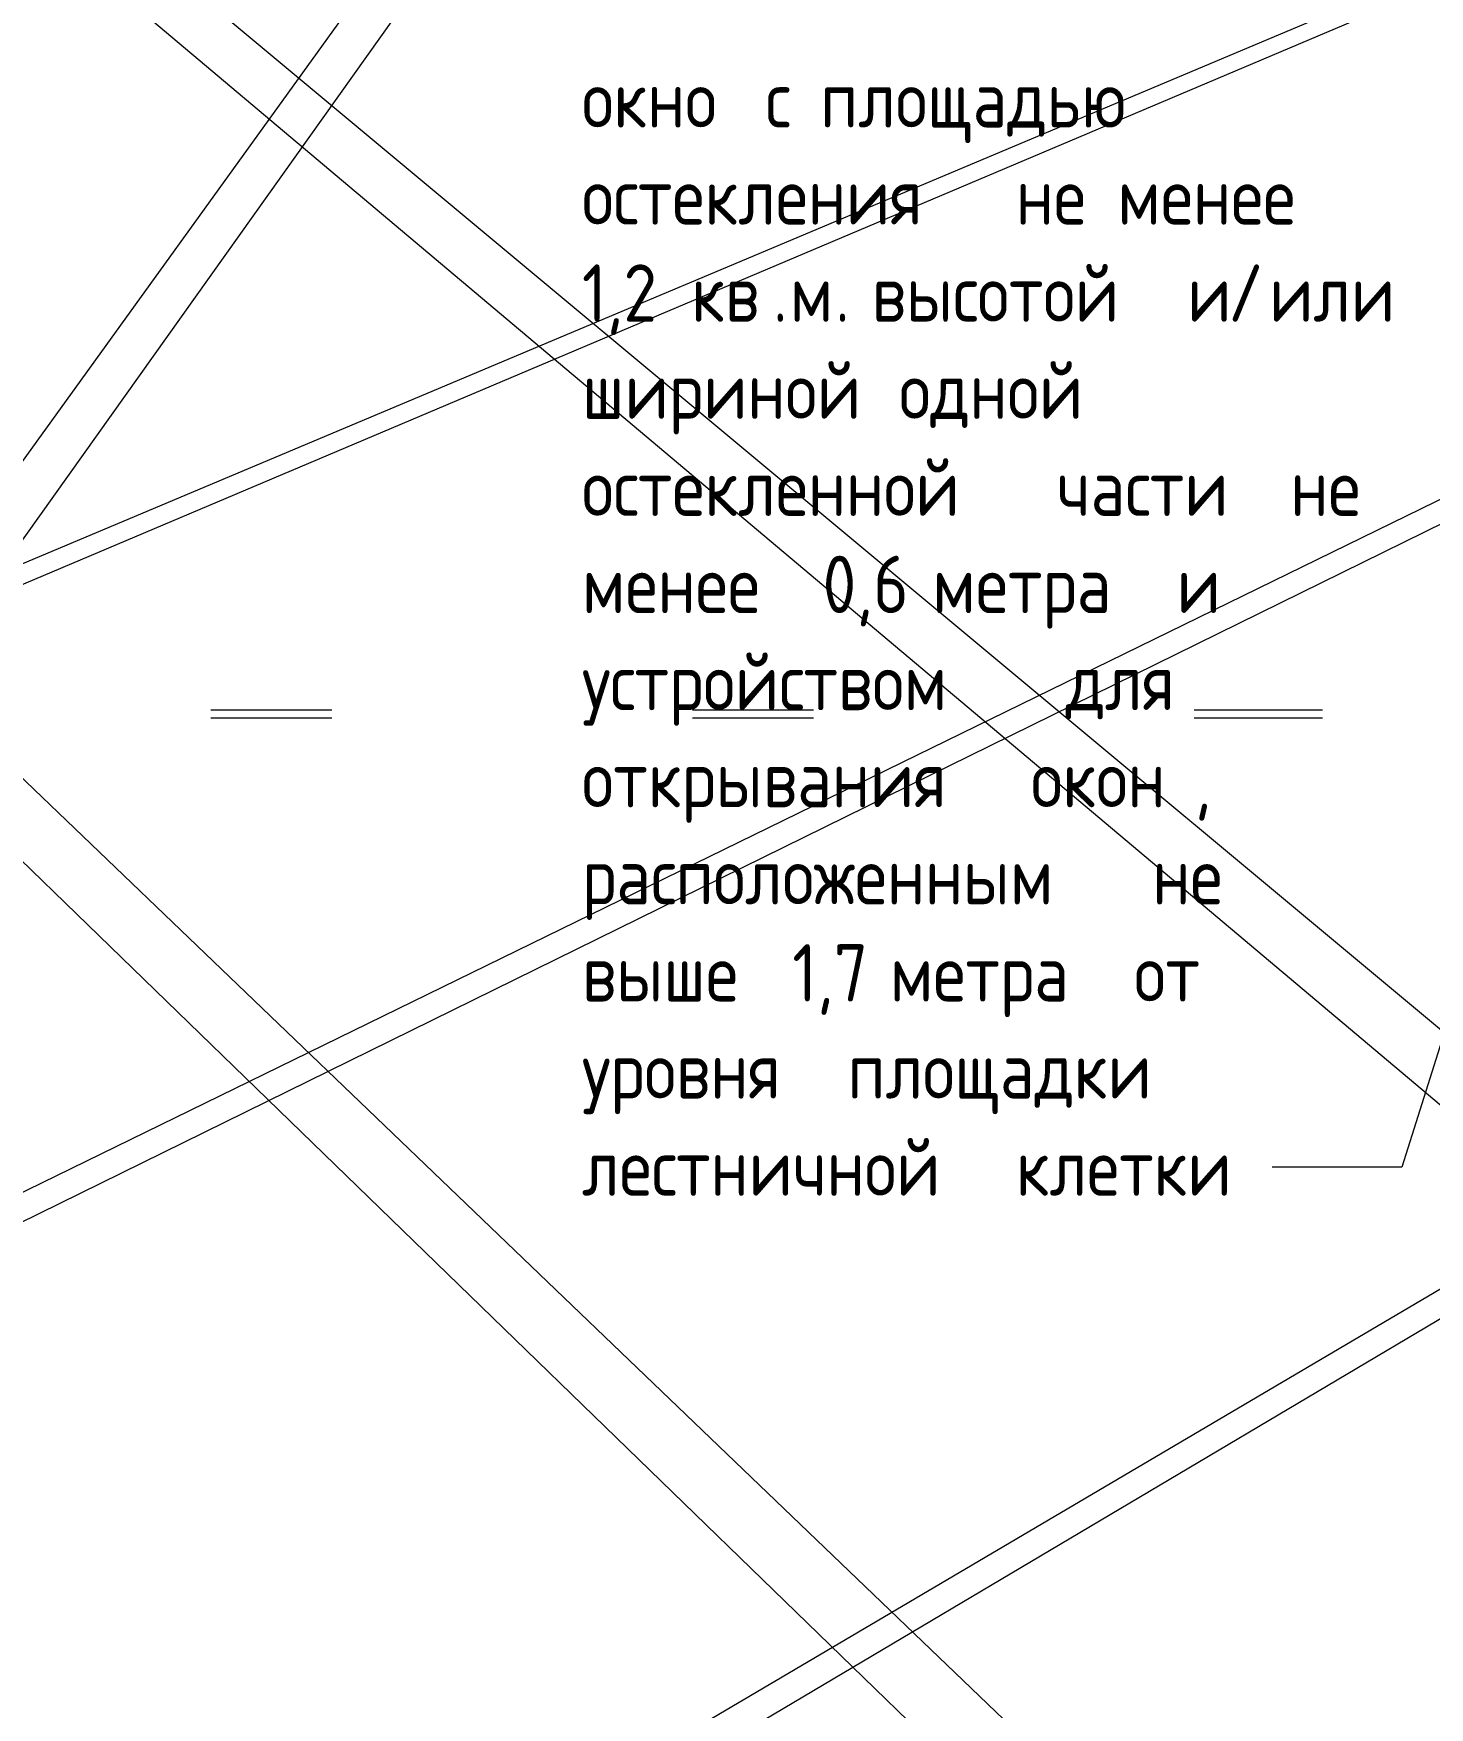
# Model space of a CAD drawing. Header units: millimetres. Extents: x -500089 to 1469082, y -290736 to 166440.
# Drawn here: x 1245671 to 1257847, y -31795 to -17200 of the extents above; entities that cross this region are included whole.
import ezdxf

# ---------------------------------------------------------------- set-up
doc = ezdxf.new("R2010")
doc.units = ezdxf.units.MM
for name, color, linetype, lineweight in [('Аннотация', 7, 'Continuous', 0), ('Витраж', 7, 'Continuous', 0), ('экспертиза ДУ пояснения', 6, 'Continuous', 0)]:
    doc.layers.add(name, color=color, linetype=linetype, lineweight=lineweight)
doc.styles.add('GOST Common_4', font='', dxfattribs={"width": 0.9, "height": 500})
doc.styles.get('GOST Common_4').set_extended_font_data('GOST Common')

# ---------------------------------------------------------------- blocks, each defined once
blk = doc.blocks.new('Прямоугольный импост - 80х70 мм Белый-2744736-З Этаж 01')
at = {"layer": 'Витраж'}
for p, q in [((124520, 50470), (123465, 50470)), ((124520, 50400), (123465, 50400))]:
    blk.add_line(p, q, dxfattribs=at)
blk = doc.blocks.new('Прямоугольный импост - 80х70 мм Белый-2637161-З Этаж 01')
at = {"layer": 'Витраж'}
for p, q in [((78560, 50470), (77440, 50470)), ((78560, 50400), (77440, 50400))]:
    blk.add_line(p, q, dxfattribs=at)
blk = doc.blocks.new('АР_СОШ_Верзилово_Сущ_Здание_rvt-2-З Этаж 01')
at = {"color": 8, "lineweight": 9, "true_color": 0x7f7f7f}
for name, p in [('Прямоугольный импост - 80х70 мм Белый-2744736-З Этаж 01', (11900, 0)), ('Прямоугольный импост - 80х70 мм Белый-2744736-З Этаж 01', (16100, 0)), ('Прямоугольный импост - 80х70 мм Белый-2637161-З Этаж 01', (66500, 0))]:
    blk.add_blockref(name, p, dxfattribs=at)

msp = doc.modelspace()

# ---------------------------------------------------------------- linework, layer by layer
at = {"layer": 'Аннотация'}
for p, q in [((1260748.209, -17122.043), (1257604.297, -27083.53)), ((1257604.297, -27083.53), (1256473.778, -27083.53))]:
    msp.add_line(p, q, dxfattribs=at)
at = {"layer": 'экспертиза ДУ пояснения'}
for p, q in [((1213897.789, -64817.236), (1283545.83, 31674.308)), ((1283545.83, 31674.308), (1214821.592, -64769.152)), ((1173847.485, -52012.358), (1326541.241, 12257.695)), ((1326541.241, 12257.695), (1174771.289, -51964.274)), ((1195835.256, -64723.635), (1326541.241, 12257.695)), ((1326541.241, 12257.695), (1196759.059, -64675.551)), ((1197930.716, -50583.636), (1326541.241, 12257.695)), ((1326541.241, 12257.695), (1198854.519, -50535.552))]:
    msp.add_line(p, q, dxfattribs=at)
at = {"layer": 'экспертиза ДУ пояснения', "elevation": 0}
for points in [[(1181121.762, 38102.252), (1278067.643, -43479.212)], [(1278941.469, -43377.144), (1181121.762, 38102.252)], [(1181121.762, 38102.252), (1264778.06, -43044.918)], [(1265651.886, -42942.85), (1181121.762, 38102.252)]]:
    msp.add_lwpolyline(points, dxfattribs=at)

# ---------------------------------------------------------------- block references
msp.add_blockref('АР_СОШ_Верзилово_Сущ_Здание_rvt-2-З Этаж 01', (1111853.585, -73570.488))

# ---------------------------------------------------------------- texts
at = {"layer": 'Аннотация', "char_height": 500, "attachment_point": 1, "style": 'GOST Common_4'}
for s, insert, width in [('окно', (1250454.508, -17520.197), 1731.645), ('\\fGOST Common|b0|i0|c204|p34|;с', (1252055.237, -17520.197), 368.77625), ('площадью', (1252531.487, -17520.197), 3783.965), ('остекления', (1250454.508, -18366.864), 4377.21375), ('не', (1254238.049, -18366.864), 865.8225), ('менее', (1255124.403, -18366.864), 2212.6575), ('1,2 ', (1250454.508, -19213.53), 1154.43), ('высотой', (1252981.278, -19213.53), 3126.58125), ('\\fGOST Common|b0|i0|c204|p34|;/', (1256090.133, -19213.53), 432.91125), ('кв', (1251407.008, -19213.53), 865.8225), ('\\fGOST Common|b0|i0|c204|p34|;м', (1252266.903, -19213.53), 481.0125), ('\\fGOST Common|b0|i0|c204|p34|;и', (1255732.945, -19213.53), 432.91125), ('или', (1256447.32, -19213.53), 1298.73375), ('\\fGOST Common|b0|i0|c204|p34|;.', (1252121.383, -19213.53), 176.37125), ('. ', (1252663.778, -19213.53), 384.81), ('шириной', (1250454.508, -20060.197), 3142.615), ('одной', (1253219.403, -20060.197), 2164.55625), ('остекленной', (1250454.508, -20906.864), 4810.125), ('части', (1254595.237, -20906.864), 2260.75875), ('не', (1256632.528, -20906.864), 865.8225), (' 0,6 ', (1252280.133, -21753.53), 1491.13875), ('менее', (1250454.508, -21753.53), 2212.6575), ('метра', (1253510.445, -21753.53), 2372.995), ('\\fGOST Common|b0|i0|c204|p34|;и', (1255640.341, -21753.53), 432.91125), ('устройством', (1250454.508, -22600.197), 4906.3275), ('для', (1254674.612, -22600.197), 1298.73375), ('открывания', (1250454.508, -23446.864), 4537.55125), ('окон', (1254370.341, -23446.864), 1731.645), (', ', (1255799.091, -23446.864), 416.8775), ('расположенным', (1250454.508, -24293.53), 5820.25125), ('не', (1255428.674, -24293.53), 865.8225), (' 1,7 ', (1252015.549, -25140.197), 1362.86875), ('выше', (1250454.508, -25140.197), 1891.9825), ('метра', (1253140.028, -25140.197), 2372.995), ('от', (1255269.924, -25140.197), 978.05875), ('уровня', (1250454.508, -25986.864), 2597.4675), ('площадки', (1252769.612, -25986.864), 3687.7625), ('лестничной', (1250454.508, -26833.53), 4377.21375), ('клетки', (1254238.049, -26833.53), 2709.70375)]:
    msp.add_mtext(s, dxfattribs=dict(at, insert=insert, width=width))

doc.saveas('drawing.dxf')
